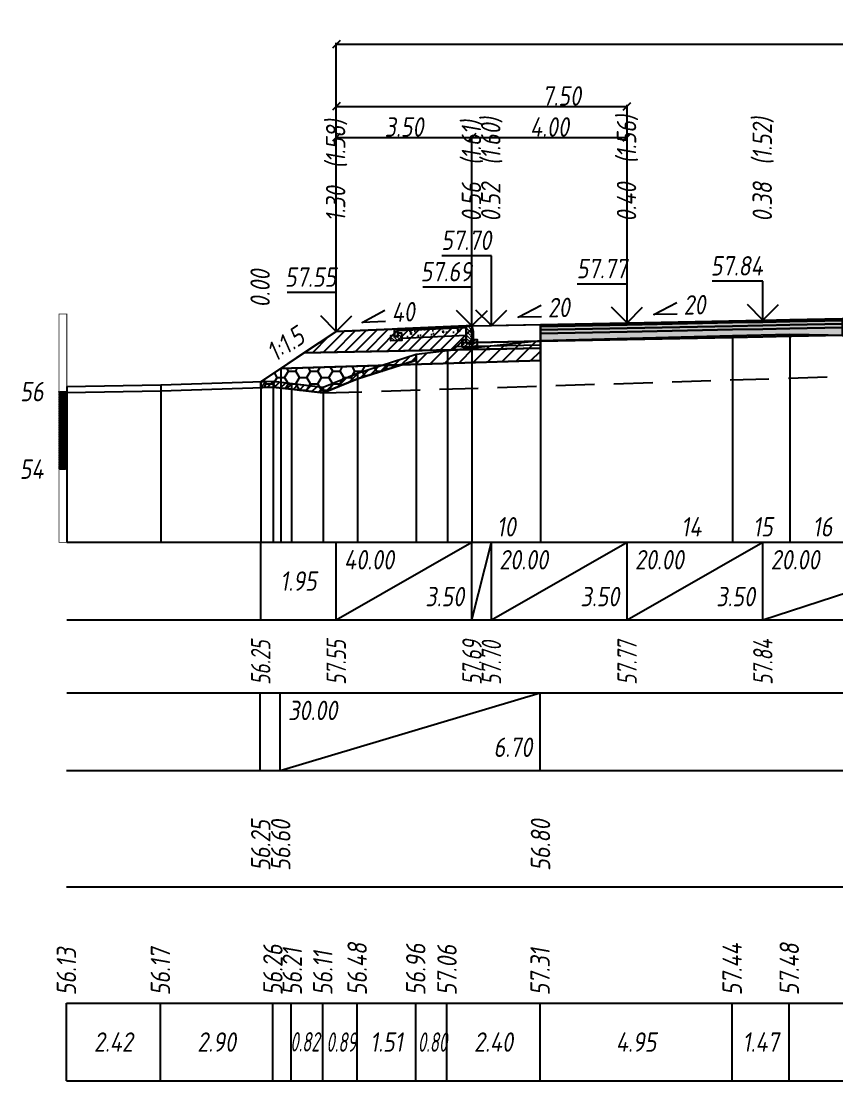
# Model space of a CAD drawing. Extents: x -717 to 1451, y -133302 to 233.
# Drawn here: x -371.1 to -265.9, y -74009.1 to -73872.5 of the extents above; entities that cross this region are included whole.
import ezdxf
from ezdxf.enums import TextEntityAlignment as Align

# ---------------------------------------------------------------- set-up
doc = ezdxf.new("R2010")
doc.units = 0
doc.linetypes.add('штриховая', pattern=[0.75, 0.5, -0.25])
for name, color, linetype in [('Интерполированный поперечник', 2, 'Continuous'), ('КОД_399', 252, 'Continuous'), ('Код_510', 7, 'Continuous'), ('Код_514', 1, 'Continuous'), ('Код_516', 1, 'Continuous'), ('Контур_0', 7, 'Continuous'), ('Контур_2521', 7, 'Continuous'), ('Контур_2564', 7, 'Continuous'), ('Контур_2660', 7, 'Continuous'), ('Контур_2665', 7, 'Continuous'), ('Контур_400', 7, 'Continuous'), ('Контур_508', 7, 'Continuous'), ('Контур_512', 7, 'Continuous'), ('Контур_513', 7, 'Continuous'), ('Красный поперечник', 1, 'Continuous'), ('Линейка абсолютных высот', 7, 'Continuous'), ('Объём_2501', 7, 'Continuous'), ('Объём_2564', 7, 'Continuous'), ('Объём_2650', 7, 'Continuous'), ('Объём_2660', 7, 'Continuous'), ('Объём_2661', 7, 'Continuous'), ('Объём_2665', 7, 'Continuous'), ('Объём_2666', 7, 'Continuous'), ('Объём_2753', 7, 'Continuous'), ('Откосы', 7, 'Continuous'), ('Отметки покрытия', 7, 'Continuous'), ('Рабочие отметки', 7, 'Continuous'), ('Рабочие отметки доп.', 7, 'Continuous'), ('Слои выравнивания', 7, 'Continuous'), ('Таблица', 7, 'Continuous'), ('Уклоны проезжей части', 7, 'Continuous'), ('Черный поперечник', 3, 'Continuous')]:
    doc.layers.add(name, color=color, linetype=linetype)
for name, color, linetype, true_color in [('Контур_2540', 2, 'Continuous', 0xffff00), ('Контур_2560', 2, 'Continuous', 0xffff00), ('Контур_2561', 7, 'Continuous', 0xff8040), ('Контур_2562', 3, 'Continuous', 0x00ff00), ('Контур_2563', 7, 'Continuous', 0xff8000), ('Контур_2570', 7, 'Continuous', 0x80ff00), ('Контур_2725', 7, 'Continuous', 0x323232), ('Контур_2736', 4, 'Continuous', 0x00ffff), ('Контур_2760', 7, 'Continuous', 0x323232), ('Контур_2761', 7, 'Continuous', 0x323232), ('Контур_2762', 7, 'Continuous', 0x323232), ('Контур_2763', 7, 'Continuous', 0x323232), ('Контур_402', 7, 'Continuous', 0xff6464), ('Контур_703', 4, 'Continuous', 0x00ffff), ('Объём_2500', 7, 'Continuous', 0xc0c0c0), ('Объём_2520', 7, 'Continuous', 0x80ffff), ('Объём_2540', 2, 'Continuous', 0xffff00), ('Объём_2560', 2, 'Continuous', 0xffff00), ('Объём_2561', 7, 'Continuous', 0xff8040), ('Объём_2562', 3, 'Continuous', 0x00ff00), ('Объём_2563', 7, 'Continuous', 0xff8000), ('Объём_2570', 7, 'Continuous', 0x80ff00), ('Объём_2600', 7, 'Continuous', 0x808000), ('Объём_2746', 2, 'Continuous', 0xffff00)]:
    doc.layers.add(name, color=color, linetype=linetype, true_color=true_color)
doc.styles.get("Standard").update_dxf_attribs({"font": 'txt', "height": 2.5})
doc.styles.add('М', font='romand.shx', dxfattribs={"width": 0.8, "oblique": 10, "height": 2.5})
doc.dimstyles.get("Standard").update_dxf_attribs({"dimtxt": 0.18, "dimasz": 0.18, "dimexe": 0.18, "dimexo": 0.0625, "dimgap": 0.09, "dimtad": 0, "dimtih": 1, "dimtoh": 1, "dimdec": 4, "dimzin": 0, "dimdsep": 46, "dimtxsty": 'Standard', "dimcen": 0.09, "dimadec": 0, "dimazin": 0, "dimtfac": 1, "dimtdec": 4, "dimtofl": 0, "dimtmove": 0, "dimatfit": 3, "dimfxl": 1, "dimtolj": 1, "dimtzin": 0, "dimarcsym": 0})

# ---------------------------------------------------------------- blocks, each defined once
blk = doc.blocks.new('_Oblique')
at = {"color": 0, "linetype": 'ByBlock', "lineweight": -2}
blk.add_line((-0.5, -0.5), (0.5, 0.5), dxfattribs=at)
blk = doc.blocks.new('*D3055')
at = {"color": 0, "lineweight": -2, "transparency": 16777216}
for p, q in [((-330.45, -73912.49), (-330.45, -73887.3)), ((-330.45, -73887.48), (-312.95, -73887.48)), ((-312.95, -73911.79), (-312.95, -73887.3))]:
    blk.add_line(p, q, dxfattribs=at)
at = {"layer": 'Defpoints', "color": 0, "transparency": 16777216}
for p in [(-312.95, -73887.48), (-330.45, -73912.55), (-312.95, -73911.85)]:
    blk.add_point(p, dxfattribs=at)
at = {"color": 0, "lineweight": -2, "transparency": 16777216, "rotation": 180}
blk.add_blockref('_Oblique', (-330.45, -73887.48), dxfattribs=at)
at = {"color": 0, "lineweight": -2, "transparency": 16777216}
blk.add_blockref('_Oblique', (-312.95, -73887.48), dxfattribs=at)
at = {"color": 0, "transparency": 16777216, "insert": (-321.7, -73886.14), "char_height": 2.5, "width": 0.75, "attachment_point": 5, "style": 'М'}
blk.add_mtext('\\A1;3.50', dxfattribs=at)
blk = doc.blocks.new('*D3057')
at = {"color": 0, "lineweight": -2, "transparency": 16777216}
for p, q in [((-312.95, -73911.79), (-312.95, -73887.3)), ((-312.95, -73887.48), (-292.95, -73887.48)), ((-292.95, -73911.39), (-292.95, -73887.3))]:
    blk.add_line(p, q, dxfattribs=at)
at = {"layer": 'Defpoints', "color": 0, "transparency": 16777216}
for p in [(-292.95, -73887.48), (-312.95, -73911.85), (-292.95, -73911.45)]:
    blk.add_point(p, dxfattribs=at)
at = {"color": 0, "lineweight": -2, "transparency": 16777216, "rotation": 180}
blk.add_blockref('_Oblique', (-312.95, -73887.48), dxfattribs=at)
at = {"color": 0, "lineweight": -2, "transparency": 16777216}
blk.add_blockref('_Oblique', (-292.95, -73887.48), dxfattribs=at)
at = {"color": 0, "transparency": 16777216, "insert": (-302.95, -73886.14), "char_height": 2.5, "width": 0.72, "attachment_point": 5, "style": 'М'}
blk.add_mtext('\\A1;4.00', dxfattribs=at)
blk = doc.blocks.new('*D3060')
at = {"color": 0, "lineweight": -2, "transparency": 16777216}
for p, q in [((-330.45, -73912.49), (-330.45, -73883.3)), ((-330.45, -73883.48), (-292.95, -73883.48)), ((-292.95, -73911.39), (-292.95, -73883.3))]:
    blk.add_line(p, q, dxfattribs=at)
at = {"layer": 'Defpoints', "color": 0, "transparency": 16777216}
for p in [(-292.95, -73883.48), (-330.45, -73912.55), (-292.95, -73911.45)]:
    blk.add_point(p, dxfattribs=at)
at = {"color": 0, "lineweight": -2, "transparency": 16777216, "rotation": 180}
blk.add_blockref('_Oblique', (-330.45, -73883.48), dxfattribs=at)
at = {"color": 0, "lineweight": -2, "transparency": 16777216}
blk.add_blockref('_Oblique', (-292.95, -73883.48), dxfattribs=at)
at = {"color": 0, "transparency": 16777216, "insert": (-301.39, -73882.14), "char_height": 2.5, "width": 0.75, "attachment_point": 5, "style": 'М'}
blk.add_mtext('\\A1;7.50', dxfattribs=at)
blk = doc.blocks.new('*D3061')
at = {"color": 0, "lineweight": -2, "transparency": 16777216}
for p, q in [((-330.45, -73912.49), (-330.45, -73875.3)), ((-330.45, -73875.48), (-173.78, -73875.48)), ((-173.78, -73912.04), (-173.78, -73875.3))]:
    blk.add_line(p, q, dxfattribs=at)
at = {"layer": 'Defpoints', "color": 0, "transparency": 16777216}
for p in [(-173.78, -73875.48), (-330.45, -73912.55), (-173.78, -73912.1)]:
    blk.add_point(p, dxfattribs=at)
at = {"color": 0, "lineweight": -2, "transparency": 16777216, "rotation": 180}
blk.add_blockref('_Oblique', (-330.45, -73875.48), dxfattribs=at)
at = {"color": 0, "lineweight": -2, "transparency": 16777216}
blk.add_blockref('_Oblique', (-173.78, -73875.48), dxfattribs=at)
at = {"color": 0, "transparency": 16777216, "insert": (-252.11, -73874.14), "char_height": 2.5, "width": 0.9, "attachment_point": 5, "style": 'М'}
blk.add_mtext('\\A1;31.33', dxfattribs=at)
blk = doc.blocks.new('Тротуар1')
at = {"linetype": 'Continuous', "lineweight": 13}
h = blk.add_hatch(dxfattribs=at)
h.set_pattern_fill('ANSI35', scale=5, angle=90)
h.set_pattern_definition([(135, (-1541.6927, -4801.9416), (-0.88388348, -0.88388348), []), (135, (-1541.6927, -4801.0577), (-0.88388348, -0.88388348), [1.5625, -0.3125, 0, -0.3125])])
h.paths.add_polyline_path([(-16.72, -1.24), (-17.72, -1.24), (-17.72, -2.24), (-18.52, -2.24), (-18.52, -1.85), (-19.52, -1.89), (-19.52, -3.24), (-16.72, -3.24)])
h = blk.add_hatch(dxfattribs=at)
h.set_pattern_fill('ANSI35', scale=5)
h.set_pattern_definition([(45, (-1541.6927, -4800.4416), (-0.88388348, 0.88388348), []), (45, (-1540.8088, -4800.4416), (-0.88388348, 0.88388348), [1.5625, -0.3125, 0, -0.3125])])
h.paths.add_polyline_path([(-17.72, -0.24), (-18.52, -0.24), (-18.52, -2.24), (-17.72, -2.24)])
at = {"linetype": 'Continuous'}
h = blk.add_hatch(dxfattribs=at)
h.set_pattern_fill('ANSI31', color=256, scale=15, angle=45, style=0)
h.set_pattern_definition([(90, (-1932.1888, -4954.235), (-1.875, 3e-16), [])])
h.paths.add_polyline_path([(0, 0), (-17.72, -0.24), (-17.71, -0.63), (-11.04, -0.58), (0, -0.4)])
at = {"layer": 'КОД_399'}
h = blk.add_hatch(dxfattribs=at)
h.set_pattern_fill('AR-CONC', scale=0.7, angle=45, style=0)
h.set_pattern_definition([(95, (-1932.189, -4954.235), (3.860864, 3.2396496), [0.525, -5.775]), (40, (-1932.189, -4954.235), (-4.409945, 3.036377), [0.42, -4.62]), (145.45144, (-1931.867, -4953.965), (-0.549081, 6.2760265), [0.4461813, -4.907995]), (91.1842, (-1933.179, -4953.245), (6.101854, 4.4632964), [0.7875, -8.6625]), (141.63564, (-1932.67, -4952.873), (-0.1953, 9.447982), [0.669272, -7.361996]), (36.18416, (-1933.179, -4953.245), (-0.1953, 9.447982), [0.63, -6.93]), (66, (-1932.4363, -4952.9975), (4.947401, 0.9616773), [0.525, -5.775]), (11, (-1932.4363, -4952.9975), (-2.38496, 4.793659), [0.42, -4.62]), (116.45144, (-1932.024, -4952.9174), (2.562441, 5.7553363), [0.4461813, -4.907995]), (82.5, (-1932.1888, -4954.235), (-1.5875523, 1.7079287), [0, -4.564, 0, -4.69, 0, -4.6375]), (52.5, (-1932.1888, -4954.235), (-0.6501106, 3.2543661), [0, -2.674, 0, -4.459, 0, -1.7675]), (12.5, (-1933.2926, -4955.3388), (2.7539272, 2.5306453), [0, -1.75, 0, -5.46, 0, -7.245]), (2.5, (-1933.7876, -4955.8337), (2.3911299, 3.3821186), [0, -2.275, 0, -3.626, 0, -5.145])])
h.paths.add_polyline_path([(0, -0.4), (-17.71, -0.63), (-17.72, -1.24), (-16.71, -1.24), (-16.72, -2.62), (-0.07, -2.41)])
at = {"linetype": 'Continuous'}
blk.add_lwpolyline([(-17.72, -1.24), (-16.72, -1.24), (-16.72, -3.24), (-19.52, -3.24), (-19.52, -1.89), (-18.52, -1.85)], dxfattribs=at)
at = {"color": 7, "lineweight": 30}
for points in [[(-18.52, -0.24), (-18.52, -2.24), (-17.72, -2.24), (-17.72, -0.24), (-18.52, -0.24)], [(-8.6, -0.53), (0, -0.4)]]:
    blk.add_lwpolyline(points, dxfattribs=at)
for points in [[(0, 0), (-17.72, -0.24), (-17.72, -0.63), (0, -0.4)], [(0, -0.4), (-17.71, -0.63), (-17.72, -1.24), (-16.71, -1.24), (-16.72, -2.62), (-0.07, -2.39)]]:
    blk.add_lwpolyline(points, close=True)
blk = doc.blocks.new('БР100.30.18')
at = {"linetype": 'Continuous', "lineweight": 13}
h = blk.add_hatch(dxfattribs=at)
h.set_pattern_fill('ANSI35', scale=5)
h.set_pattern_definition([(45, (-1504.996, -4799.2297), (-0.88388348, 0.88388348), []), (45, (-1504.1121, -4799.2297), (-0.88388348, 0.88388348), [1.5625, -0.3125, 0, -0.3125])])
h.paths.add_polyline_path([(0.3, 3.47), (1.8, 3.47), (1.8, -1.03), (0, -1.03), (0, 1.97)])
h = blk.add_hatch(dxfattribs=at)
h.set_pattern_fill('ANSI35', scale=5, angle=90)
h.set_pattern_definition([(135, (-1504.996, -4800.7297), (-0.88388348, -0.88388348), []), (135, (-1504.996, -4799.8458), (-0.88388348, -0.88388348), [1.5625, -0.3125, 0, -0.3125])])
h.paths.add_polyline_path([(-1, -0.03), (0, -0.03), (0, -1.03), (1.8, -1.03), (1.8, -0.03), (2.8, -0.03), (2.8, -2.03), (-1, -2.03)])
at = {"color": 7, "lineweight": 30}
blk.add_lwpolyline([(1.8, -1.03), (0, -1.03), (0, 1.97), (0.3, 3.47), (1.8, 3.47)], close=True, dxfattribs=at)
at = {"linetype": 'Continuous'}
blk.add_lwpolyline([(0, -0.03), (-1, -0.03), (-1, -2.03), (2.8, -2.03), (2.8, -0.03), (1.8, -0.03)], dxfattribs=at)

msp = doc.modelspace()

# ---------------------------------------------------------------- hatches: boundary and pattern name
at = {"layer": 'Линейка абсолютных высот'}
h = msp.add_hatch(dxfattribs=at)
h.set_pattern_fill('ANSI37', scale=0.3, style=0)
h.set_pattern_definition([(45.00000125, (-445.18446, -2488.64174), (-0.026516505928, 0.026516504769), []), (135.00000034, (-445.18446, -2488.64174), (-0.02651650519, -0.026516505506), [])])
h.paths.add_polyline_path([(-365.184, -73930.252), (-365.184, -73920.252), (-366.184, -73920.252), (-366.184, -73930.252)])
at = {"layer": 'Объём_2563'}
h = msp.add_hatch(dxfattribs=at)
h.set_pattern_fill('ANSI31', color=256, scale=0.3)
h.set_pattern_definition([(45, (-450.9249, 7.3186), (-0.673519209, 0.673519209), [])])
h.paths.add_polyline_path([(-314.446, -73913.966), (-315.364, -73914.885), (-334.621, -73915.27), (-330.446, -73912.486), (-312.946, -73911.786), (-312.946, -73913.936)])
at = {"layer": 'Объём_2570'}
h = msp.add_hatch(dxfattribs=at)
h.set_pattern_fill('ANSI31', color=256, scale=0.2)
h.set_pattern_definition([(45, (-450.9249, 7.3186), (-0.449012806, 0.449012806), [])])
h.paths.add_polyline_path([(-320.141, -73916.198), (-327.692, -73918.624), (-332.126, -73920.431), (-338.564, -73919.677), (-340.184, -73919.729), (-340.184, -73918.979), (-338.564, -73918.927), (-332.126, -73919.681), (-327.692, -73917.874), (-320.141, -73915.448)])
at = {"layer": 'Объём_2600'}
h = msp.add_hatch(dxfattribs=at)
h.set_pattern_fill('ANSI31', color=6, scale=0.4)
h.set_pattern_definition([(45, (-450.9249, 7.3186), (-0.898025612, 0.898025612), [])])
h.paths.add_polyline_path([(-316.117, -73914.947), (-304.113, -73913.677), (-304.113, -73916.254), (-321.983, -73916.79), (-320.141, -73916.198), (-320.141, -73915.448)])
h = msp.add_hatch(dxfattribs=at)
h.set_pattern_fill('HONEY', color=5, scale=0.3)
h.set_pattern_definition([(0, (-450.9249, 7.3186), (1.42875, 0.8248891935), [0.9525, -1.905]), (120, (-450.9249, 7.3186), (-1.428749997, 0.824889199), [0.9525, -1.905]), (60, (-450.9249, 7.3186), (3e-09, 1.649778392), [-1.905, 0.9525])])
h.paths.add_polyline_path([(-327.692, -73918.624), (-332.126, -73920.431), (-338.564, -73919.677), (-340.184, -73919.729), (-340.184, -73918.979), (-337.604, -73917.258), (-321.983, -73916.79)])
at = {"layer": 'Слои выравнивания'}
for color, points in [(2, [(-304.113, -73911.61), (-292.946, -73911.386), (-279.347, -73911.114), (-275.446, -73911.036), (-271.988, -73910.967), (-265.231, -73910.832), (-265.231, -73911.082), (-271.988, -73911.217), (-275.446, -73911.286), (-279.347, -73911.364), (-292.946, -73911.636), (-304.113, -73911.86)]), (3, [(-304.113, -73911.86), (-292.946, -73911.636), (-279.347, -73911.364), (-275.446, -73911.286), (-271.988, -73911.217), (-265.231, -73911.082), (-265.231, -73911.532), (-271.988, -73911.667), (-275.446, -73911.736), (-279.347, -73911.814), (-292.946, -73912.086), (-304.113, -73912.31)]), (4, [(-304.113, -73912.31), (-292.946, -73912.086), (-279.347, -73911.814), (-275.446, -73911.736), (-271.988, -73911.667), (-265.231, -73911.532), (-265.231, -73911.982), (-271.988, -73912.117), (-275.446, -73912.186), (-279.347, -73912.264), (-292.946, -73912.536), (-304.113, -73912.76)]), (5, [(-304.113, -73912.76), (-292.946, -73912.536), (-279.347, -73912.264), (-275.446, -73912.186), (-271.988, -73912.117), (-265.231, -73911.982), (-265.231, -73912.982), (-271.988, -73913.117), (-275.446, -73913.186), (-279.347, -73913.264), (-292.946, -73913.536), (-304.113, -73913.76)])]:
    msp.add_hatch(color=color, dxfattribs=at).paths.add_polyline_path(points)

# ---------------------------------------------------------------- linework, layer by layer
at = {"layer": 'Интерполированный поперечник', "linetype": 'штриховая', "ltscale": 10, "flags": 128}
msp.add_lwpolyline([(-332.126, -73920.431), (-220.144, -73916.85)], dxfattribs=at)
at = {"layer": 'Код_510'}
for p, q in [((-365.239, -74009.103), (-365.239, -73999.103)), ((-353.115, -74009.103), (-353.115, -73999.103)), ((-338.619, -74009.103), (-338.619, -73999.103)), ((-336.268, -74009.103), (-336.268, -73999.103)), ((-332.181, -74009.103), (-332.181, -73999.103)), ((-327.747, -74009.103), (-327.747, -73999.103)), ((-320.195, -74009.103), (-320.195, -73999.103)), ((-316.172, -74009.103), (-316.172, -73999.103)), ((-304.168, -74009.103), (-304.168, -73999.103)), ((-279.401, -74009.103), (-279.401, -73999.103)), ((-272.042, -74009.103), (-272.042, -73999.103))]:
    msp.add_line(p, q, dxfattribs=at)
at = {"layer": 'Код_514'}
for p, q in [((-340.184, -73949.681), (-340.184, -73939.681)), ((-330.446, -73949.681), (-330.446, -73939.681)), ((-330.446, -73949.681), (-312.946, -73939.681)), ((-312.946, -73949.681), (-312.946, -73939.681)), ((-312.946, -73949.681), (-310.446, -73939.681)), ((-310.446, -73949.681), (-310.446, -73939.681)), ((-310.446, -73949.681), (-292.946, -73939.681)), ((-292.946, -73949.681), (-292.946, -73939.681)), ((-292.946, -73949.681), (-275.446, -73939.681)), ((-275.446, -73949.681), (-275.446, -73939.681)), ((-275.446, -73949.681), (-244.696, -73939.681))]:
    msp.add_line(p, q, dxfattribs=at)
at = {"layer": 'Код_516'}
for p, q in [((-340.239, -73969.103), (-340.239, -73959.103)), ((-337.658, -73969.103), (-337.658, -73959.103)), ((-337.658, -73969.103), (-304.168, -73959.103)), ((-304.168, -73969.103), (-304.168, -73959.103))]:
    msp.add_line(p, q, dxfattribs=at)
at = {"layer": 'Контур_0', "color": 18, "true_color": 0x000000, "flags": 128}
for points in [[(-310.446, -73913.886), (-312.946, -73913.936), (-312.946, -73911.786), (-304.113, -73911.61), (-304.113, -73913.76), (-310.446, -73913.886), (-310.446, -73913.886)], [(-334.621, -73915.27), (-315.364, -73914.885), (-314.446, -73913.966), (-312.946, -73913.936)], [(-314.446, -73913.966), (-304.113, -73913.76), (-304.113, -73914.66), (-315.364, -73914.885), (-314.446, -73913.966), (-314.446, -73913.966)]]:
    msp.add_lwpolyline(points, dxfattribs=at)
at = {"layer": 'Контур_2521', "color": 18, "true_color": 0x000000, "flags": 128}
msp.add_lwpolyline([(-314.905, -73914.425), (-304.113, -73914.21)], dxfattribs=at)
at = {"layer": 'Контур_2540', "flags": 128}
msp.add_lwpolyline([(-304.113, -73916.254), (-337.604, -73917.258), (-334.621, -73915.27), (-304.113, -73914.66), (-304.113, -73916.254), (-304.113, -73916.254)], dxfattribs=at)
at = {"layer": 'Контур_2560', "flags": 128}
msp.add_lwpolyline([(-330.446, -73912.486), (-330.446, -73912.486), (-330.446, -73912.486), (-312.946, -73911.786)], dxfattribs=at)
at = {"layer": 'Контур_2561', "flags": 128}
msp.add_lwpolyline([(-312.946, -73911.786), (-312.946, -73911.786), (-330.446, -73912.486), (-330.446, -73912.486), (-312.946, -73911.786)], dxfattribs=at)
at = {"layer": 'Контур_2562', "flags": 128}
msp.add_lwpolyline([(-330.446, -73912.486), (-330.446, -73912.486), (-330.446, -73912.486), (-330.446, -73912.486), (-330.446, -73912.486)], dxfattribs=at)
at = {"layer": 'Контур_2563', "flags": 128}
msp.add_lwpolyline([(-314.446, -73913.966), (-315.364, -73914.885), (-334.621, -73915.27), (-330.446, -73912.486), (-312.946, -73911.786), (-312.946, -73913.936), (-314.446, -73913.966), (-314.446, -73913.966)], dxfattribs=at)
at = {"layer": 'Контур_2564', "flags": 128}
msp.add_lwpolyline([(-330.446, -73912.486), (-312.946, -73911.786)], dxfattribs=at)
at = {"layer": 'Контур_2570', "flags": 128}
msp.add_lwpolyline([(-365.184, -73920.358), (-353.061, -73920.137), (-338.564, -73919.677), (-336.214, -73919.956), (-332.126, -73920.431), (-332.126, -73920.431), (-327.692, -73918.624), (-320.141, -73916.198), (-320.141, -73915.448), (-316.117, -73914.947), (-304.113, -73913.677), (-279.347, -73913.041), (-271.988, -73912.867), (-244.731, -73913.33)], dxfattribs=at)
at = {"layer": 'Контур_2660', "flags": 128}
msp.add_lwpolyline([(-337.604, -73917.258), (-304.113, -73916.254)], dxfattribs=at)
at = {"layer": 'Контур_2665', "flags": 128}
msp.add_lwpolyline([(-330.446, -73912.486), (-330.446, -73912.486)], dxfattribs=at)
at = {"layer": 'Контур_2725', "flags": 128}
msp.add_lwpolyline([(-304.113, -73913.76), (-292.946, -73913.536), (-279.347, -73913.264), (-275.446, -73913.186), (-271.988, -73913.117), (-265.231, -73912.982), (-265.231, -73913.032), (-263.879, -73913.005), (-263.879, -73913.055), (-262.527, -73913.028), (-244.731, -73913.33), (-244.696, -73913.331)], dxfattribs=at)
at = {"layer": 'Контур_2736', "flags": 128}
msp.add_lwpolyline([(-330.446, -73912.486), (-340.184, -73918.979)], dxfattribs=at)
at = {"layer": 'Контур_2760', "flags": 128}
msp.add_lwpolyline([(-304.113, -73911.61), (-292.946, -73911.386), (-279.347, -73911.114), (-275.446, -73911.036), (-271.988, -73910.967), (-265.231, -73910.832), (-263.879, -73910.805), (-262.527, -73910.778), (-244.731, -73910.422), (-244.696, -73910.421)], dxfattribs=at)
at = {"layer": 'Контур_2761', "flags": 128}
msp.add_lwpolyline([(-304.113, -73911.86), (-292.946, -73911.636), (-279.347, -73911.364), (-275.446, -73911.286), (-271.988, -73911.217), (-265.231, -73911.082), (-263.879, -73911.055), (-262.527, -73911.028), (-244.731, -73910.672), (-244.696, -73910.671)], dxfattribs=at)
at = {"layer": 'Контур_2762', "flags": 128}
msp.add_lwpolyline([(-304.113, -73912.31), (-292.946, -73912.086), (-279.347, -73911.814), (-275.446, -73911.736), (-271.988, -73911.667), (-265.231, -73911.532), (-263.879, -73911.505), (-262.527, -73911.478), (-244.731, -73911.122), (-244.696, -73911.121)], dxfattribs=at)
at = {"layer": 'Контур_2763', "flags": 128}
msp.add_lwpolyline([(-304.113, -73912.76), (-292.946, -73912.536), (-279.347, -73912.264), (-275.446, -73912.186), (-271.988, -73912.117), (-265.231, -73911.982), (-263.879, -73911.955), (-262.527, -73911.928), (-244.731, -73911.572), (-244.696, -73911.571)], dxfattribs=at)
at = {"layer": 'Контур_400', "flags": 128}
msp.add_lwpolyline([(-312.946, -73911.786), (-310.446, -73911.736), (-310.446, -73911.736), (-292.946, -73911.386), (-292.946, -73911.386), (-292.946, -73911.386), (-292.946, -73911.386), (-275.446, -73911.036), (-244.696, -73910.421)], dxfattribs=at)
at = {"layer": 'Контур_402', "flags": 128}
msp.add_lwpolyline([(-337.604, -73917.258), (-304.113, -73916.254), (-304.113, -73913.76), (-265.231, -73912.982), (-265.231, -73913.032), (-263.879, -73913.005), (-263.879, -73913.055), (-262.527, -73913.028), (-244.731, -73913.33), (-244.696, -73913.331), (-244.696, -73914.471), (-166.618, -73916.814)], dxfattribs=at)
at = {"layer": 'Контур_508', "flags": 128}
msp.add_lwpolyline([(-340.184, -73918.979), (-337.604, -73917.258), (-304.113, -73916.254), (-304.113, -73913.76), (-265.231, -73912.982), (-265.231, -73913.032), (-263.879, -73913.005), (-263.879, -73913.055), (-262.527, -73913.028), (-244.731, -73913.33), (-244.696, -73913.331), (-244.696, -73914.471), (-166.618, -73916.814), (-166.618, -73915.591), (-166.451, -73915.591), (-163.597, -73913.689)], dxfattribs=at)
at = {"layer": 'Контур_512', "flags": 128}
msp.add_lwpolyline([(-340.184, -73918.979), (-337.604, -73917.258), (-304.113, -73916.254)], dxfattribs=at)
at = {"layer": 'Контур_513', "flags": 128}
msp.add_lwpolyline([(-340.184, -73918.979), (-337.604, -73917.258), (-304.113, -73916.254), (-304.113, -73913.76), (-265.231, -73912.982), (-265.231, -73913.032), (-263.879, -73913.005), (-263.879, -73913.055), (-262.527, -73913.028), (-244.731, -73913.33), (-244.696, -73913.331), (-244.696, -73914.471), (-166.618, -73916.814), (-166.618, -73915.591), (-166.451, -73915.591), (-163.597, -73913.689)], dxfattribs=at)
at = {"layer": 'Контур_703', "flags": 128}
msp.add_lwpolyline([(-330.446, -73912.486), (-340.184, -73918.979)], dxfattribs=at)
at = {"layer": 'Красный поперечник'}
for p, q in [((-292.946, -73911.386), (-275.446, -73911.036)), ((-275.446, -73911.036), (-244.696, -73910.421)), ((-340.184, -73918.979), (-330.446, -73912.486)), ((-330.446, -73912.486), (-312.946, -73911.786)), ((-312.946, -73911.786), (-310.446, -73911.736)), ((-310.446, -73911.736), (-292.946, -73911.386)), ((-304.113, -73916.254), (-304.113, -73939.681)), ((-337.604, -73917.258), (-337.604, -73939.681)), ((-340.184, -73918.979), (-340.184, -73939.681))]:
    msp.add_line(p, q, dxfattribs=at)
at = {"layer": 'Линейка абсолютных высот', "color": 7, "const_width": 0.1, "flags": 128}
for points in [[(-365.184, -73920.252), (-365.184, -73910.252), (-366.184, -73910.252), (-366.184, -73920.252), (-365.184, -73920.252)], [(-365.184, -73930.252), (-365.184, -73920.252), (-366.184, -73920.252), (-366.184, -73930.252), (-365.184, -73930.252)], [(-365.184, -73939.681), (-365.184, -73930.252), (-366.184, -73930.252), (-366.184, -73939.681), (-365.184, -73939.681)]]:
    msp.add_lwpolyline(points, dxfattribs=at)
at = {"layer": 'Объём_2500', "color": 18, "true_color": 0x000000, "flags": 128}
msp.add_lwpolyline([(-310.446, -73913.886), (-312.946, -73913.936), (-312.946, -73911.786), (-304.113, -73911.61), (-304.113, -73913.76), (-310.446, -73913.886), (-310.446, -73913.886)], dxfattribs=at)
msp.add_lwpolyline([(-310.446, -73913.886), (-312.946, -73913.936), (-312.946, -73911.786), (-304.113, -73911.61), (-304.113, -73913.76), (-310.446, -73913.886), (-310.446, -73913.886)], dxfattribs=at)
at = {"layer": 'Объём_2501', "flags": 128}
for points in [[(-312.946, -73911.786), (-310.446, -73911.736), (-310.446, -73911.736), (-292.946, -73911.386), (-292.946, -73911.386), (-292.946, -73911.386), (-292.946, -73911.386), (-275.446, -73911.036), (-244.696, -73910.421)], [(-312.946, -73911.786), (-310.446, -73911.736), (-310.446, -73911.736), (-292.946, -73911.386)]]:
    msp.add_lwpolyline(points, dxfattribs=at)
at = {"layer": 'Объём_2520', "color": 250, "flags": 128}
msp.add_lwpolyline([(-314.446, -73913.966), (-304.113, -73913.76), (-304.113, -73914.66), (-315.364, -73914.885), (-314.446, -73913.966), (-314.446, -73913.966)], dxfattribs=at)
msp.add_lwpolyline([(-314.446, -73913.966), (-304.113, -73913.76), (-304.113, -73914.66), (-315.364, -73914.885), (-314.446, -73913.966), (-314.446, -73913.966)], dxfattribs=at)
at = {"layer": 'Объём_2540', "flags": 128}
msp.add_lwpolyline([(-304.113, -73916.254), (-337.604, -73917.258), (-334.621, -73915.27), (-304.113, -73914.66), (-304.113, -73916.254), (-304.113, -73916.254)], dxfattribs=at)
msp.add_lwpolyline([(-304.113, -73916.254), (-337.604, -73917.258), (-334.621, -73915.27), (-304.113, -73914.66), (-304.113, -73916.254), (-304.113, -73916.254)], dxfattribs=at)
at = {"layer": 'Объём_2560', "flags": 128}
msp.add_lwpolyline([(-330.446, -73912.486), (-330.446, -73912.486), (-330.446, -73912.486), (-312.946, -73911.786)], dxfattribs=at)
msp.add_lwpolyline([(-330.446, -73912.486), (-330.446, -73912.486), (-330.446, -73912.486), (-312.946, -73911.786)], dxfattribs=at)
at = {"layer": 'Объём_2561', "flags": 128}
msp.add_lwpolyline([(-312.946, -73911.786), (-312.946, -73911.786), (-330.446, -73912.486), (-330.446, -73912.486), (-312.946, -73911.786)], dxfattribs=at)
msp.add_lwpolyline([(-312.946, -73911.786), (-312.946, -73911.786), (-330.446, -73912.486), (-330.446, -73912.486), (-312.946, -73911.786)], dxfattribs=at)
at = {"layer": 'Объём_2562', "flags": 128}
msp.add_lwpolyline([(-330.446, -73912.486), (-330.446, -73912.486), (-330.446, -73912.486), (-330.446, -73912.486), (-330.446, -73912.486)], dxfattribs=at)
msp.add_lwpolyline([(-330.446, -73912.486), (-330.446, -73912.486), (-330.446, -73912.486), (-330.446, -73912.486), (-330.446, -73912.486)], dxfattribs=at)
at = {"layer": 'Объём_2563', "color": 250, "flags": 128}
msp.add_lwpolyline([(-314.446, -73913.966), (-315.364, -73914.885), (-334.621, -73915.27), (-330.446, -73912.486), (-312.946, -73911.786), (-312.946, -73913.936), (-314.446, -73913.966), (-314.446, -73913.966)], dxfattribs=at)
msp.add_lwpolyline([(-314.446, -73913.966), (-315.364, -73914.885), (-334.621, -73915.27), (-330.446, -73912.486), (-312.946, -73911.786), (-312.946, -73913.936), (-314.446, -73913.966), (-314.446, -73913.966)], dxfattribs=at)
at = {"layer": 'Объём_2564', "flags": 128}
msp.add_lwpolyline([(-330.446, -73912.486), (-312.946, -73911.786)], dxfattribs=at)
msp.add_lwpolyline([(-330.446, -73912.486), (-312.946, -73911.786)], dxfattribs=at)
at = {"layer": 'Объём_2570', "flags": 128}
msp.add_lwpolyline([(-320.141, -73916.198), (-327.692, -73918.624), (-332.126, -73920.431), (-338.564, -73919.677), (-340.184, -73919.729), (-340.184, -73918.979), (-338.564, -73918.927), (-332.126, -73919.681), (-327.692, -73917.874), (-320.141, -73915.448), (-320.141, -73916.198), (-320.141, -73916.198)], dxfattribs=at)
msp.add_lwpolyline([(-320.141, -73916.198), (-327.692, -73918.624), (-332.126, -73920.431), (-338.564, -73919.677), (-340.184, -73919.729), (-340.184, -73918.979), (-338.564, -73918.927), (-332.126, -73919.681), (-327.692, -73917.874), (-320.141, -73915.448), (-320.141, -73916.198), (-320.141, -73916.198)], dxfattribs=at)
at = {"layer": 'Объём_2600', "color": 5, "flags": 128}
msp.add_lwpolyline([(-327.692, -73918.624), (-332.126, -73920.431), (-338.564, -73919.677), (-340.184, -73919.729), (-340.184, -73918.979), (-337.604, -73917.258), (-321.983, -73916.79), (-327.692, -73918.624), (-327.692, -73918.624)], dxfattribs=at)
msp.add_lwpolyline([(-327.692, -73918.624), (-332.126, -73920.431), (-338.564, -73919.677), (-340.184, -73919.729), (-340.184, -73918.979), (-337.604, -73917.258), (-321.983, -73916.79), (-327.692, -73918.624), (-327.692, -73918.624)], dxfattribs=at)
at = {"layer": 'Объём_2650', "color": 6, "flags": 128}
msp.add_lwpolyline([(-316.117, -73914.947), (-304.113, -73913.677), (-304.113, -73916.254), (-321.983, -73916.79), (-320.141, -73916.198), (-320.141, -73915.448), (-316.117, -73914.947), (-316.117, -73914.947)], dxfattribs=at)
msp.add_lwpolyline([(-316.117, -73914.947), (-304.113, -73913.677), (-304.113, -73916.254), (-321.983, -73916.79), (-320.141, -73916.198), (-320.141, -73915.448), (-316.117, -73914.947), (-316.117, -73914.947)], dxfattribs=at)
at = {"layer": 'Объём_2660', "flags": 128}
msp.add_lwpolyline([(-337.604, -73917.258), (-304.113, -73916.254)], dxfattribs=at)
msp.add_lwpolyline([(-337.604, -73917.258), (-304.113, -73916.254)], dxfattribs=at)
at = {"layer": 'Объём_2661', "flags": 128}
msp.add_lwpolyline([(-330.446, -73912.486), (-340.184, -73918.979)], dxfattribs=at)
msp.add_lwpolyline([(-330.446, -73912.486), (-340.184, -73918.979)], dxfattribs=at)
at = {"layer": 'Объём_2665', "flags": 128}
msp.add_lwpolyline([(-330.446, -73912.486), (-330.446, -73912.486)], dxfattribs=at)
msp.add_lwpolyline([(-330.446, -73912.486), (-330.446, -73912.486)], dxfattribs=at)
at = {"layer": 'Объём_2666', "flags": 128}
msp.add_lwpolyline([(-330.446, -73912.486), (-340.184, -73918.979)], dxfattribs=at)
msp.add_lwpolyline([(-330.446, -73912.486), (-340.184, -73918.979)], dxfattribs=at)
at = {"layer": 'Объём_2746', "flags": 128}
msp.add_lwpolyline([(-320.141, -73916.198), (-320.141, -73915.448), (-316.117, -73914.947), (-304.113, -73913.677), (-304.113, -73916.254), (-321.983, -73916.79), (-320.141, -73916.198), (-320.141, -73916.198)], dxfattribs=at)
msp.add_lwpolyline([(-320.141, -73916.198), (-320.141, -73915.448), (-316.117, -73914.947), (-304.113, -73913.677), (-304.113, -73916.254), (-321.983, -73916.79), (-320.141, -73916.198), (-320.141, -73916.198)], dxfattribs=at)
at = {"layer": 'Объём_2753', "flags": 128}
msp.add_lwpolyline([(-304.113, -73911.61), (-304.113, -73911.61)], dxfattribs=at)
msp.add_lwpolyline([(-304.113, -73911.61), (-304.113, -73911.61)], dxfattribs=at)
at = {"layer": 'Отметки покрытия', "color": 1}
for p, q in [((-310.446, -73902.736), (-316.846, -73902.736)), ((-310.446, -73911.736), (-310.446, -73902.736)), ((-312.946, -73906.786), (-319.296, -73906.786)), ((-312.946, -73911.786), (-312.946, -73906.786)), ((-292.946, -73906.386), (-299.396, -73906.386)), ((-292.946, -73911.386), (-292.946, -73906.386)), ((-275.446, -73906.036), (-281.996, -73906.036)), ((-275.446, -73911.036), (-275.446, -73906.036)), ((-330.446, -73907.486), (-336.796, -73907.486)), ((-330.446, -73912.486), (-330.446, -73907.486)), ((-312.946, -73911.786), (-314.946, -73909.786)), ((-312.946, -73911.786), (-310.946, -73909.786)), ((-310.446, -73911.736), (-312.446, -73909.736)), ((-310.446, -73911.736), (-308.446, -73909.736)), ((-292.946, -73911.386), (-294.946, -73909.386)), ((-292.946, -73911.386), (-290.946, -73909.386)), ((-275.446, -73911.036), (-277.446, -73909.036)), ((-275.446, -73911.036), (-273.446, -73909.036)), ((-330.446, -73912.486), (-332.446, -73910.486)), ((-330.446, -73912.486), (-328.446, -73910.486))]:
    msp.add_line(p, q, dxfattribs=at)
at = {"layer": 'Слои выравнивания'}
for p, q in [((-312.946, -73911.786), (-312.946, -73939.681)), ((-304.113, -73911.61), (-304.113, -73939.681))]:
    msp.add_line(p, q, dxfattribs=at)
at = {"layer": 'Слои выравнивания', "color": 2, "flags": 128}
msp.add_lwpolyline([(-304.113, -73911.61), (-292.946, -73911.386), (-279.347, -73911.114), (-275.446, -73911.036), (-271.988, -73910.967), (-265.231, -73910.832), (-265.231, -73911.082), (-271.988, -73911.217), (-275.446, -73911.286), (-279.347, -73911.364), (-292.946, -73911.636), (-304.113, -73911.86)], close=True, dxfattribs=at)
at = {"layer": 'Слои выравнивания', "color": 3, "flags": 128}
msp.add_lwpolyline([(-304.113, -73911.86), (-292.946, -73911.636), (-279.347, -73911.364), (-275.446, -73911.286), (-271.988, -73911.217), (-265.231, -73911.082), (-265.231, -73911.532), (-271.988, -73911.667), (-275.446, -73911.736), (-279.347, -73911.814), (-292.946, -73912.086), (-304.113, -73912.31)], close=True, dxfattribs=at)
at = {"layer": 'Слои выравнивания', "color": 4, "flags": 128}
msp.add_lwpolyline([(-304.113, -73912.31), (-292.946, -73912.086), (-279.347, -73911.814), (-275.446, -73911.736), (-271.988, -73911.667), (-265.231, -73911.532), (-265.231, -73911.982), (-271.988, -73912.117), (-275.446, -73912.186), (-279.347, -73912.264), (-292.946, -73912.536), (-304.113, -73912.76)], close=True, dxfattribs=at)
at = {"layer": 'Слои выравнивания', "color": 5, "flags": 128}
msp.add_lwpolyline([(-304.113, -73912.76), (-292.946, -73912.536), (-279.347, -73912.264), (-275.446, -73912.186), (-271.988, -73912.117), (-265.231, -73911.982), (-265.231, -73912.982), (-271.988, -73913.117), (-275.446, -73913.186), (-279.347, -73913.264), (-292.946, -73913.536), (-304.113, -73913.76)], close=True, dxfattribs=at)
at = {"layer": 'Таблица'}
for p, q in [((-365.184, -73939.681), (-138.597, -73939.681)), ((-365.184, -73949.681), (-138.597, -73949.681)), ((-365.184, -73959.103), (-138.597, -73959.103)), ((-365.239, -73969.103), (-138.652, -73969.103)), ((-365.239, -73984.103), (-138.652, -73984.103)), ((-365.239, -73999.103), (-138.652, -73999.103)), ((-365.239, -74009.103), (-138.652, -74009.103))]:
    msp.add_line(p, q, dxfattribs=at)
at = {"layer": 'Уклоны проезжей части', "color": 1, "flags": 128}
for points in [[(-324.106, -73911.235), (-327.103, -73911.355), (-324.166, -73909.736)], [(-303.987, -73910.608), (-306.987, -73910.668), (-304.017, -73909.109)], [(-286.487, -73910.258), (-289.487, -73910.318), (-286.517, -73908.759)]]:
    msp.add_lwpolyline(points, dxfattribs=at)
at = {"layer": 'Черный поперечник', "color": 7}
for p, q in [((-304.113, -73913.677), (-304.113, -73939.681)), ((-279.347, -73913.041), (-279.347, -73939.681)), ((-271.988, -73912.867), (-271.988, -73939.681)), ((-316.117, -73914.947), (-316.117, -73939.681)), ((-320.141, -73915.448), (-320.141, -73939.681)), ((-327.692, -73917.874), (-327.692, -73939.681)), ((-353.061, -73919.387), (-353.061, -73939.681)), ((-338.564, -73918.927), (-338.564, -73939.681)), ((-336.214, -73919.206), (-336.214, -73939.681)), ((-365.184, -73919.608), (-365.184, -73939.681)), ((-332.126, -73919.681), (-332.126, -73939.681))]:
    msp.add_line(p, q, dxfattribs=at)
at = {"layer": 'Черный поперечник', "flags": 128}
msp.add_lwpolyline([(-365.184, -73919.608), (-353.061, -73919.387), (-338.564, -73918.927), (-336.214, -73919.206), (-332.126, -73919.681), (-327.692, -73917.874), (-320.141, -73915.448), (-316.117, -73914.947), (-304.113, -73913.677), (-279.347, -73913.041), (-271.988, -73912.867), (-244.731, -73913.33)], dxfattribs=at)

# ---------------------------------------------------------------- block references
at = {"xscale": 0.4999999999999981, "yscale": 0.4999999999999981, "zscale": 0.4999999999999981, "rotation": 1.71443905944475}
msp.add_blockref('Тротуар1', (-313.696, -73911.787), dxfattribs=at)
at = {"lineweight": 18, "xscale": -0.5, "yscale": 0.5, "zscale": 0.5, "rotation": 0.05553677703885818}
msp.add_blockref('БР100.30.18', (-312.794, -73913.519), dxfattribs=at)

# ---------------------------------------------------------------- texts
at = {"layer": 'Код_510', "style": 'М', "oblique": 10, "width": 0.8}
for s, p in [('56.13', (-365.239, -73998.103)), ('56.17', (-353.115, -73998.103)), ('56.26', (-338.619, -73998.103)), ('56.21', (-336.119, -73998.103)), ('56.48', (-327.747, -73998.103)), ('56.96', (-320.195, -73998.103)), ('57.06', (-316.172, -73998.103)), ('57.31', (-304.168, -73998.103)), ('57.44', (-279.401, -73998.103)), ('57.48', (-272.042, -73998.103)), ('56.11', (-332.181, -73998.103))]:
    msp.add_text(s, height=2.5, rotation=90, dxfattribs=at).set_placement(p, align=Align.MIDDLE_LEFT)
at = {"layer": 'Код_510', "style": 'М', "oblique": 10}
for s, width, p in [('2.42', 0.8, (-359.177, -74004.103)), ('2.90', 0.8, (-345.867, -74004.103)), ('0.82', 0.6, (-334.496, -74004.076)), ('0.89', 0.6, (-329.797, -74004.113)), ('1.51', 0.8, (-323.971, -74004.103)), ('0.80', 0.6, (-318.038, -74004.113)), ('2.40', 0.8, (-310.17, -74004.103)), ('4.95', 0.8, (-291.784, -74004.103)), ('1.47', 0.8, (-275.722, -74004.103))]:
    msp.add_text(s, height=2.5, dxfattribs=dict(at, width=width)).set_placement(p, align=Align.MIDDLE_CENTER)
at = {"layer": 'Код_514', "style": 'М', "oblique": 10, "width": 0.8}
for s, p in [('40.00', (-329.446, -73940.681)), ('20.00', (-309.446, -73940.681)), ('20.00', (-291.946, -73940.681)), ('20.00', (-274.446, -73940.681))]:
    msp.add_text(s, height=2.5, dxfattribs=at).set_placement(p, align=Align.TOP_LEFT)
msp.add_text('1.95', height=2.5, dxfattribs=at).set_placement((-335.315, -73944.681), align=Align.MIDDLE_CENTER)
for p in [(-313.946, -73948.681), (-293.946, -73948.681), (-276.446, -73948.681)]:
    msp.add_text('3.50', height=2.5, dxfattribs=at).set_placement(p, align=Align.BOTTOM_RIGHT)
at = {"layer": 'Код_514', "style": 'М', "oblique": 10, "width": 0.7}
for s, p in [('56.25', (-340.184, -73958.063)), ('57.55', (-330.446, -73958.063)), ('57.69', (-312.946, -73958.063)), ('57.70', (-310.446, -73958.063)), ('57.77', (-292.946, -73958.063)), ('57.84', (-275.446, -73958.063))]:
    msp.add_text(s, height=2.5, rotation=90, dxfattribs=at).set_placement(p, align=Align.MIDDLE_LEFT)
at = {"layer": 'Код_516', "style": 'М', "oblique": 10, "width": 0.8}
msp.add_text('30.00', height=2.5, dxfattribs=at).set_placement((-336.658, -73960.103), align=Align.TOP_LEFT)
msp.add_text('6.70', height=2.5, dxfattribs=at).set_placement((-305.168, -73968.103), align=Align.BOTTOM_RIGHT)
for s, p in [('56.25', (-340.184, -73982.052)), ('56.60', (-337.604, -73982.052)), ('56.80', (-304.113, -73982.052))]:
    msp.add_text(s, height=2.5, rotation=90, dxfattribs=at).set_placement(p, align=Align.MIDDLE_LEFT)
at = {"layer": 'Линейка абсолютных высот', "style": 'М', "oblique": 10, "width": 0.8}
for s, p in [('56', (-368.184, -73920.252)), ('54', (-368.184, -73930.252))]:
    msp.add_text(s, height=2.5, dxfattribs=at).set_placement(p, align=Align.MIDDLE_RIGHT)
at = {"layer": 'Откосы', "color": 1, "style": 'М', "oblique": 10, "width": 0.8}
for s, rotation, p in [('20', 1.14576, (-301.716, -73911.418)), ('20', 1.14576, (-284.216, -73911.068)), ('40', 2.29061, (-321.736, -73911.993)), ('1:1.5', 33.69007, (-335.87, -73915.757))]:
    msp.add_text(s, height=2.5, rotation=rotation, dxfattribs=at).set_placement(p, align=Align.BOTTOM_CENTER)
at = {"layer": 'Отметки покрытия', "color": 1, "style": 'М', "oblique": 10, "width": 0.8}
for s, p in [('57.70', (-310.446, -73902.744)), ('57.84', (-275.446, -73906.044)), ('57.55', (-330.446, -73907.494)), ('57.69', (-312.946, -73906.794)), ('57.77', (-292.946, -73906.394))]:
    msp.add_text(s, height=2.5, dxfattribs=at).set_placement(p, align=Align.BOTTOM_RIGHT)
at = {"layer": 'Рабочие отметки', "color": 1, "style": 'М', "oblique": 10, "width": 0.8}
for s, p in [('0.56', (-313.024, -73898.34)), ('0.52', (-310.524, -73898.34)), ('0.40', (-293.024, -73898.34)), ('0.38', (-275.524, -73898.34)), ('1.30', (-330.524, -73898.34)), ('0.00', (-340.263, -73909.41))]:
    msp.add_text(s, height=2.5, rotation=90, dxfattribs=at).set_placement(p, align=Align.MIDDLE_LEFT)
at = {"layer": 'Рабочие отметки доп.', "color": 1, "style": 'М', "oblique": 10, "width": 0.8}
for s, p in [('(1.58)', (-330.524, -73891.49)), ('(1.61)', (-313.024, -73891.04)), ('(1.60)', (-310.524, -73891.04)), ('(1.56)', (-293.024, -73890.84)), ('(1.52)', (-275.524, -73891.04))]:
    msp.add_text(s, height=2.5, rotation=90, dxfattribs=at).set_placement(p, align=Align.MIDDLE_LEFT)
at = {"layer": 'Слои выравнивания', "style": 'М', "oblique": 10, "width": 0.8}
for s, p in [('10', (-308.53, -73939.681)), ('14', (-284.672, -73939.681)), ('15', (-275.446, -73939.681)), ('16', (-267.757, -73939.681))]:
    msp.add_text(s, height=2.5, dxfattribs=at).set_placement(p, align=Align.BOTTOM_CENTER)

# ---------------------------------------------------------------- dimensions: what is measured, and where the dimension line sits
at = {"color": 5}
for base, p1, p2, picture, middle in [((-173.779, -73875.484), (-330.446, -73912.549), (-173.779, -73912.102), '*D3061', (-252.112, -73874.144)), ((-312.946, -73887.484), (-330.446, -73912.549), (-312.946, -73911.849), '*D3055', (-321.696, -73886.144)), ((-292.946, -73887.484), (-312.946, -73911.849), (-292.946, -73911.449), '*D3057', (-302.946, -73886.144))]:
    dim = msp.add_linear_dim(base=base, p1=p1, p2=p2, angle=180, dimstyle='Standard', override={"dimtxt": 2.5, "dimasz": 1, "dimtad": 1, "dimdec": 2, "dimlfac": 0.2, "dimtxsty": 'М', "dimblk1": 'Oblique', "dimblk2": 'Oblique', "dimsah": 1}, dxfattribs=at)
    dim.commit()
    dim.dimension.update_dxf_attribs({"geometry": picture, "text_midpoint": middle})
dim = msp.add_linear_dim(base=(-292.946, -73883.484), p1=(-330.446, -73912.549), p2=(-292.946, -73911.449), angle=180, dimstyle='Standard', override={"dimtxt": 2.5, "dimasz": 1, "dimtad": 1, "dimdec": 2, "dimlfac": 0.2, "dimtxsty": 'М', "dimblk1": 'Oblique', "dimblk2": 'Oblique', "dimsah": 1}, dxfattribs=at)
dim.commit()
dim.dimension.update_dxf_attribs({"geometry": '*D3060', "text_midpoint": (-301.389, -73883.484), "dimtype": 160})

doc.saveas('drawing.dxf')
